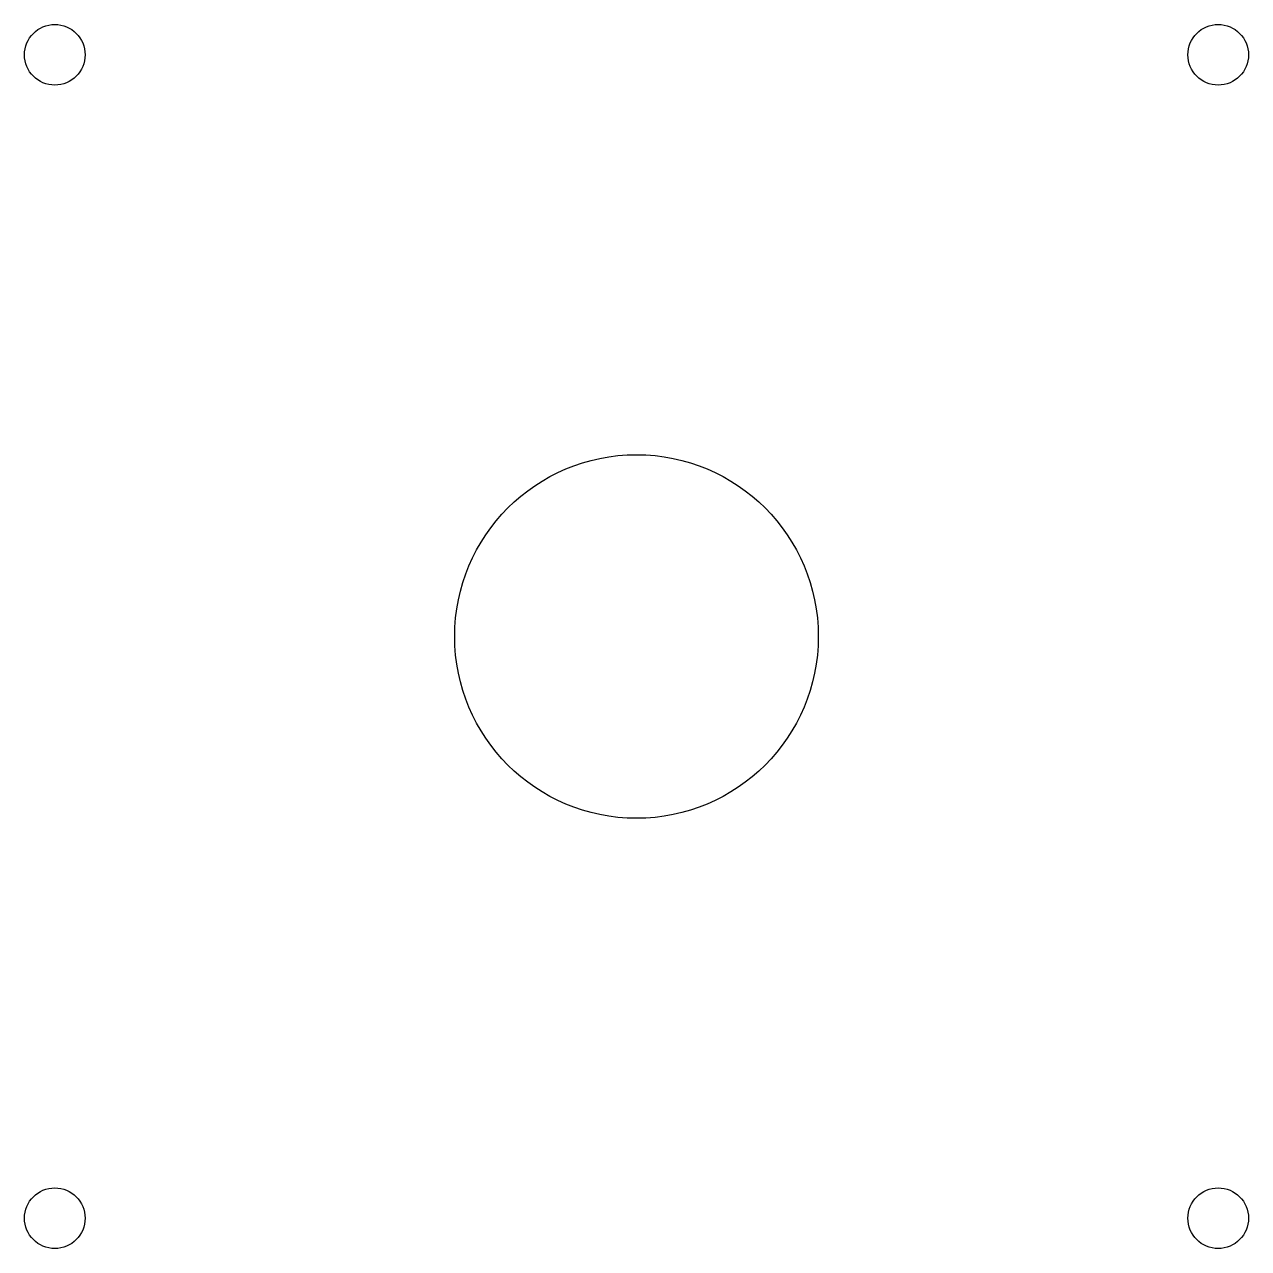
# Model space of a CAD drawing. Header units: millimetres. Extents: x 0 to 50.5, y 0 to 50.5.
import ezdxf

# ---------------------------------------------------------------- set-up
doc = ezdxf.new("R2010")
doc.units = ezdxf.units.MM
doc.layers.add('@.DM. NÉT CẮT', color=2, linetype='Continuous')

# ---------------------------------------------------------------- blocks, each defined once
blk = doc.blocks.new('khoét vol')
at = {"color": 0}
blk.add_circle((0, 0), 7.5, dxfattribs=at)
at = {"layer": '@.DM. NÉT CẮT'}
for centre in [(-24, 24), (24, 24), (-24, -24), (24, -24)]:
    blk.add_circle(centre, 1.25, dxfattribs=at)

msp = doc.modelspace()

# ---------------------------------------------------------------- block references
msp.add_blockref('khoét vol', (25.25, 25.25))

doc.saveas('drawing.dxf')
